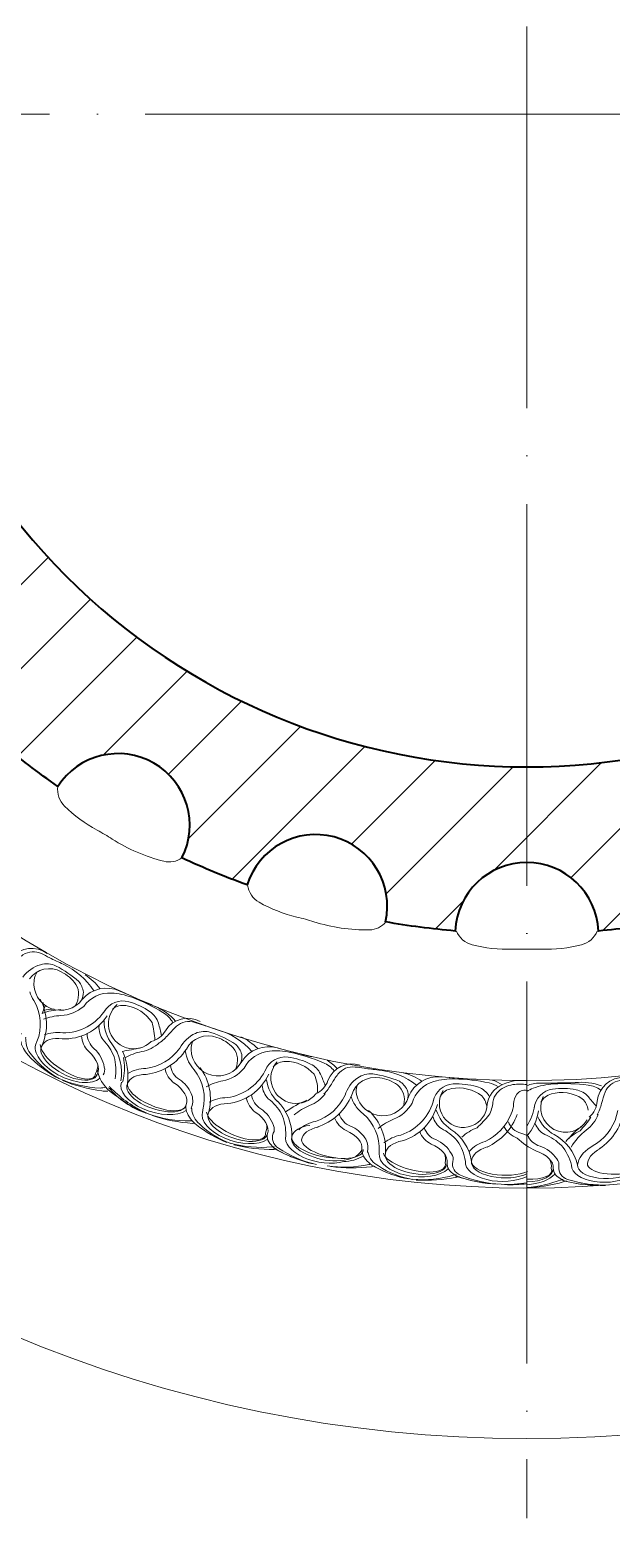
# Model space of a CAD drawing. Header units: millimetres. Extents: x 542654 to 551203, y 315718 to 321804.
# Drawn here: x 548906.7 to 549089.6, y 319185.5 to 319653.3 of the extents above; entities that cross this region are included whole.
import ezdxf

# ---------------------------------------------------------------- set-up
doc = ezdxf.new("R2010")
doc.units = ezdxf.units.MM
doc.linetypes.add('ACAD_ISO04W100', pattern=[30, 24, -3, 0, -3])
doc.layers.add('cad-block.com', color=250, linetype='Continuous')

msp = doc.modelspace()

# ---------------------------------------------------------------- hatches: boundary and pattern name
at = {"layer": 'cad-block.com', "true_color": 0x000000}
h = msp.add_hatch(dxfattribs=at)
h.set_pattern_fill('ANSI31', color=18, scale=150, style=0)
h.set_pattern_definition([(45, (-1130289.928, -83077.777), (-13.25825215, 13.25825215), [])])
edge = h.paths.add_edge_path()
edge.add_line((549063.07, 319861.9), (549063.07, 319831.87))
edge.add_arc((549063.07, 319626.77), 205.1, 90, 180)
edge.add_arc((549063.07, 319626.77), 205.1, 180, 270)
edge.add_arc((549063.07, 319626.77), 205.1, 270, 360)
edge.add_line((549268.17, 319626.77), (549298.21, 319626.77))
edge.add_arc((549320.75, 319626.77), 22.54, 180, 267.4934)
edge.add_arc((549060.23, 319627.14), 260.54, 350.0929, 354.9598, ccw=False)
edge.add_arc((549311.97, 319560.32), 22.54, 77.4026, 252.7016)
edge.add_arc((549059.79, 319628.13), 261.23, 335.0549, 340.0042, ccw=False)
edge.add_arc((549285.88, 319498.15), 22.54, 61.4709, 238.5379)
edge.add_arc((549063.27, 319626.62), 257.43, 319.9958, 324.9905, ccw=False)
edge.add_arc((549245.23, 319444.52), 22.54, 47.4916, 222.4785)
edge.add_arc((549063.07, 319626.77), 257.67, 304.9273, 309.9719, ccw=False)
edge.add_arc((549191.65, 319403.31), 22.54, 32.764, 207.0672)
edge.add_arc((549063.07, 319626.77), 257.67, 289.958, 294.9039, ccw=False)
edge.add_arc((549129.51, 319377.86), 22.54, 17.3263, 192.5624)
edge.add_arc((549063.07, 319626.77), 257.67, 275.0131, 279.9308, ccw=False)
edge.add_arc((549063.07, 319369.1), 22.54, 2.5066, 90)
edge.add_arc((549063.07, 319369.1), 22.54, 90, 177.4934)
edge.add_arc((549063.07, 319626.77), 257.67, 260.0692, 264.9869, ccw=False)
edge.add_arc((548996.64, 319377.86), 22.54, 347.4376, 522.6737)
edge.add_arc((549063.07, 319626.77), 257.67, 245.0961, 250.042, ccw=False)
edge.add_arc((548934.5, 319403.31), 22.54, 332.9328, 507.236)
edge.add_arc((549063.07, 319626.77), 257.67, 230.0281, 235.0727, ccw=False)
edge.add_arc((548880.92, 319444.52), 22.54, 317.5215, 492.5084)
edge.add_arc((549062.88, 319626.62), 257.43, 215.0095, 220.0042, ccw=False)
edge.add_arc((548840.27, 319498.15), 22.54, 301.4621, 478.5291)
edge.add_arc((549066.36, 319628.13), 261.23, 199.9958, 204.9451, ccw=False)
edge.add_arc((548814.18, 319560.32), 22.54, 287.2984, 462.5974)
edge.add_arc((549065.92, 319627.14), 260.54, 185.0402, 189.9071, ccw=False)
edge.add_arc((548805.4, 319626.77), 22.54, 272.5066, 360)
edge.add_arc((548805.4, 319626.77), 22.54, 0, 87.4934)
edge.add_arc((549065.92, 319626.4), 260.54, 170.0929, 174.9598, ccw=False)
edge.add_arc((548814.18, 319693.22), 22.54, 257.4026, 432.7016)
edge.add_arc((549066.36, 319625.41), 261.23, 155.0549, 160.0042, ccw=False)
edge.add_arc((548840.27, 319755.38), 22.54, 241.4709, 418.5379)
edge.add_arc((549062.88, 319626.92), 257.43, 139.9958, 144.9905, ccw=False)
edge.add_arc((548880.92, 319809.02), 22.54, 227.4916, 402.4785)
edge.add_arc((549063.07, 319626.77), 257.67, 124.9273, 129.9719, ccw=False)
edge.add_arc((548934.5, 319850.23), 22.54, 212.764, 387.0672)
edge.add_arc((549063.07, 319626.77), 257.67, 109.958, 114.9039, ccw=False)
edge.add_arc((548996.64, 319875.68), 22.54, 197.3263, 372.5624)
edge.add_arc((549063.07, 319626.77), 257.67, 95.0131, 99.9308, ccw=False)
edge.add_arc((549063.07, 319884.44), 22.54, 182.5066, 270)

# ---------------------------------------------------------------- linework, layer by layer
at = {"layer": 'cad-block.com', "color": 18, "linetype": 'ACAD_ISO04W100', "lineweight": 15, "ltscale": 5, "true_color": 0x000000}
for points in [[(549063.07, 320104.68), (549063.07, 319185.55)], [(549063.07, 319626.77), (548611.72, 319626.77)], [(549063.07, 319626.77), (548611.72, 319626.77)], [(549063.07, 319626.77), (549528.56, 319626.77)]]:
    msp.add_lwpolyline(points, dxfattribs=at)
at = {"layer": 'cad-block.com', "color": 18, "lineweight": 40, "true_color": 0x000000}
for points in [[(549063.07, 319831.87, 0.414214), (548857.98, 319626.77, 0.414214), (549063.07, 319421.67, 0.414214), (549268.17, 319626.77)], [(549107.51, 319372.96, -0.021461), (549085.59, 319370.08, 0.401457), (549063.07, 319391.63, 0.401457), (549040.56, 319370.08, -0.021461), (549018.64, 319372.96, 0.959268), (548975.12, 319384.57, -0.021584), (548954.57, 319393.06, 0.951482), (548915.55, 319415.51, -0.022015), (548897.54, 319429.3, 0.957182), (548865.69, 319461.13, -0.021797), (548852.03, 319478.93, 0.974726), (548829.5, 319517.96, -0.021599), (548820.88, 319538.8, 0.959795), (548809.27, 319582.32, -0.021239), (548806.39, 319604.25, 0.401457), (548827.94, 319626.77, 0.401457), (548806.39, 319649.28, -0.021239), (548809.27, 319671.22, 0.959795)]]:
    msp.add_lwpolyline(points, format="xyb", dxfattribs=at)
at = {"layer": 'cad-block.com', "color": 18, "lineweight": 15, "true_color": 0x000000}
for points in [[(548915.55, 319415.51, 0.235986), (548917.65, 319409.36, 0.07141), (548927.9, 319401.8, -0.018971), (548932.69, 319398.99, 0.08082), (548948.91, 319392, 0.218698), (548954.57, 319393.06, -4.897117)], [(548975.25, 319384.52, 0.235986), (548978.88, 319379.13, 0.07141), (548990.73, 319374.48, -0.018971), (548996.09, 319373.01, 0.08082), (549013.57, 319370.45, 0.218698), (549018.76, 319372.94, -4.897117)], [(549040.94, 319370.05, 0.235986), (549045.84, 319365.77, 0.07141), (549058.49, 319364.36, -0.015641), (549063.07, 319364.36, -0.015641)], [(549085.21, 319370.05, -0.235986), (549080.31, 319365.77, -0.07141), (549067.66, 319364.36, 0.015641), (549063.07, 319364.36, 0.015641)], [(548896.01, 319359, 0.191456), (548900.97, 319361.71, -0.402427), (548912.16, 319363, 0.069687)], [(548926.89, 319351.29, 0.14286), (548917.19, 319359.63, -0.003114), (548912.99, 319361.71, 0.001263), (548910.46, 319362.98, 0.269297), (548904.6, 319362.6, 0.032055), (548901.68, 319360.35, -0.066973), (548898.44, 319358.21, -14.793123)], [(548904.57, 319355.59, -0.167679), (548910.14, 319359.51, -0.185084), (548915.01, 319359.09, -0.066584), (548922.17, 319354.2, -0.127223), (548923.59, 319350.87, -0.13935), (548922.97, 319348.32, -1.947991)], [(548906.61, 319355.04, -0.381697), (548916.65, 319357.26, -0.122512), (548921.25, 319353.29, -0.285423), (548921.07, 319346.79, -0.437676)], [(548908.08, 319354.64, -0.148154), (548909.11, 319357.27, -0.438262)], [(548928.88, 319351.92, 0.081084), (548924.15, 319356.36, 0.380747)], [(548908.99, 319335.38, 0.234103), (548908.03, 319348.21, -0.067828), (548906.72, 319351.03, -0.067828)], [(548910.6, 319334.16, 0.231733), (548909.99, 319348.67, -0.066571), (548909.99, 319348.67)], [(548923.27, 319348.64, -0.330572), (548935.01, 319351.24, 0.00887), (548945.21, 319346.89, -0.170453)], [(548923.69, 319346.42, -0.258136), (548932.41, 319350.6, -0.074156), (548938.8, 319349.26, -0.047841), (548948.63, 319344.51, -0.127083), (548951.78, 319341.24, -0.095913)], [(548948.17, 319337.19, 0.014065), (548947.2, 319341.14, 0.168169), (548944.58, 319344.7, 0.080639), (548937.88, 319347.87, 0.343741), (548930.17, 319344.78)], [(548916.45, 319345.38, 0.07743), (548910.63, 319344.22)], [(548911.02, 319345.17, 0.120962), (548910.93, 319347.58, -1.326627)], [(548911.02, 319345.17, -0.07015), (548914.44, 319345.51, -19.622148)], [(548923.69, 319346.42, -0.172942), (548916.53, 319343.52, 0.080911), (548911.05, 319342.38)], [(548930.63, 319345.46, 0.042276), (548930.63, 319345.46, -0.260309), (548917.08, 319338.08, 0.123631), (548911.24, 319337.46)], [(548931.07, 319343.44, -0.266872), (548916.93, 319336.21), (548916.93, 319336.21)], [(548946.12, 319335.79, 0.050218), (548945.18, 319341.36, 0.216881), (548936.92, 319346.66, 0.210677), (548932.82, 319345.6, 0.004601)], [(548952.6, 319341.74, 0.105571), (548946.06, 319346.51, 0.829552)], [(548933.24, 319330.59, 0.097391), (548929.82, 319335.85, -0.177785), (548928.52, 319340.28, -52748.141496)], [(548944.93, 319335.35, 0.191456), (548949.44, 319338.76, -0.402427), (548960.33, 319341.67, 0.069687)], [(548976.6, 319332.23, 0.14286), (548965.79, 319339.06, -0.003114), (548961.33, 319340.51, 0.001263), (548958.64, 319341.39, 0.269297), (548952.9, 319340.17, 0.032055), (548950.34, 319337.52, -0.066973), (548947.44, 319334.93, -14.793123)], [(548953.9, 319333.23, -0.167679), (548958.84, 319337.92, -0.185084), (548963.71, 319338.21, -0.066584), (548971.51, 319334.42, -0.127223), (548973.4, 319331.33, -0.13935), (548973.16, 319328.72, -1.947991)], [(548904.05, 319337.95, 0.160145), (548903.82, 319335.66, 0.142486), (548906.25, 319331.07, 0.07532), (548914.97, 319324.18, 0.065451)], [(548905.53, 319336.72, 0.375012), (548905.54, 319336.19, 0.214877), (548907.28, 319331.16, 0.107511), (548916.12, 319323.67, 0.071007)], [(548908.74, 319334.81, 0.076886), (548908.99, 319335.38, 0.711485)], [(548925.16, 319332.3, 0.165719), (548925.16, 319332.3, -0.184944), (548923.04, 319337.19)], [(548930.18, 319327.32, 0.167244), (548927.01, 319333.11, -0.221723), (548924.78, 319337.9, -0.21466)], [(548935.41, 319322.98, 0.211881), (548932.54, 319334.63, 0.145453)], [(548947.47, 319334.94, -0.137047), (548941.93, 319332.19, 0.081294), (548936.65, 319330.26)], [(548955.99, 319332.98, -0.381697), (548965.6, 319336.64, -0.122512), (548970.73, 319333.38, -0.285423), (548971.5, 319326.93, -0.437676)], [(548957.5, 319332.8, -0.148154), (548958.14, 319335.56, -0.438262)], [(548978.48, 319333.14, 0.081084), (548973.15, 319336.85, 0.380747)], [(548973.4, 319329.08, -0.330572), (548984.64, 319333.36, 0.00887), (548995.37, 319330.55, -0.170453)], [(548933.58, 319323.62, 0.115094), (548933.24, 319330.59, 0.113469)], [(548933.24, 319330.59, 0.000004), (548933.24, 319330.59, 0.000004)], [(548935.11, 319330.58, 0.000004), (548935.11, 319330.58, 0.000004)], [(548937.42, 319322.07, 0.145453), (548935.87, 319332.28, 0.145453)], [(548936.19, 319323.78, 0.091119), (548936.23, 319330.29, 0.091119)], [(548953.9, 319333.23, -0.203444), (548943.28, 319326.89, 0.142365), (548937.58, 319325.3)], [(548955.99, 319332.98, -0.220912), (548943.39, 319325.02), (548943.39, 319325.02)], [(548961.21, 319313.87, 0.234103), (548958.39, 319326.44, -0.067828), (548956.69, 319329.03, -0.067828)], [(548974.14, 319326.94, -0.258136), (548982.16, 319332.35, -0.074156), (548988.68, 319331.96, -0.047841), (548999.1, 319328.69, -0.121634), (549002.52, 319326.11, -0.095913)], [(548999.69, 319321.47, 0.012713), (548998.17, 319325.14, 0.168169), (548995.07, 319328.28, 0.080639), (548987.97, 319330.45, 0.343741), (548980.8, 319326.27)], [(548997.11, 319319.09, 0.164489), (548996.15, 319325.07, 0.216881), (548987.2, 319329.11, 0.210677), (548983.29, 319327.46, 0.004601)], [(549003.4, 319326.83, 0.106907), (549000.28, 319329.4)], [(548927.4, 319325.31, 0.150462), (548928.12, 319328.1, -1140.797871)], [(548927.97, 319326.65, 0.19572), (548932.02, 319319.7, 0.063787), (548943.21, 319312.84, 0.065451)], [(548928.01, 319325.08, 0.0002), (548928.01, 319325.08, 0.0002)], [(548930.18, 319327.32, -0.243056), (548929.8, 319324.89, -0.467619)], [(548952.2, 319322.28, 0.132314), (548952.2, 319322.28, -0.187603), (548949.29, 319326.88)], [(548957.52, 319318.98, 0.150244), (548953.81, 319323.43, -0.25156), (548951.04, 319327.92, -0.21133)], [(548962.98, 319312.91, 0.231733), (548960.26, 319327.17, -0.066571), (548960.26, 319327.17)], [(548974.14, 319326.94, -0.172942), (548967.48, 319323.03, 0.080911), (548962.23, 319321.11)], [(548981.15, 319327.01, 0.042276), (548981.15, 319327.01, -0.260309), (548968.82, 319317.73, 0.123631), (548963.13, 319316.27)], [(548981.88, 319325.07, -0.266872), (548968.94, 319315.86), (548968.94, 319315.86)], [(548996.71, 319318.88, 0.191456), (549000.51, 319323.07, -0.402427), (549010.67, 319327.94, 0.069687)], [(549028.41, 319321.67, 0.14286), (549016.53, 319326.38, -0.003114), (549011.88, 319326.98, 0.001263), (549009.07, 319327.35, 0.269297), (549003.65, 319325.09, 0.032055), (549001.62, 319322.01, -0.066973), (548999.26, 319318.93, -14.793123)], [(549005.91, 319318.46, -0.167679), (549009.9, 319323.97, -0.185084), (549014.64, 319325.16, -0.066584), (549023, 319322.88, -0.127223), (549025.43, 319320.2, -0.13935), (549025.68, 319317.58, -1.947991)], [(549030.09, 319322.91, 0.081084), (549024.17, 319325.57, 0.380747)], [(549025.85, 319317.98, -0.330572), (549036.11, 319324.27, 0.00887), (549047.17, 319323.48, -0.170453)], [(549113.25, 319322.64, 0.138787), (549099.78, 319324.13, -0.003114), (549095.14, 319323.46, 0.001263), (549092.34, 319323.07, 0.269297), (549087.73, 319319.43, 0.032055), (549086.6, 319315.92, -0.066973), (549085.15, 319312.32, -14.793123)], [(548930.59, 319321.02, -0.075445), (548928.85, 319320.74, -0.09277), (548916.03, 319323.72)], [(548931.33, 319319.76, -0.0553), (548929.37, 319319.84, -0.065325), (548916.98, 319323.14, -0.065451)], [(548931.53, 319320.85, 0.018668), (548932.01, 319320.35, 0.138496), (548944.28, 319312.54)], [(548931.76, 319321.31, 0.084136), (548933.03, 319319.94, 0.090657), (548944.28, 319312.54)], [(548935.86, 319322.62, 0.086243), (548936.19, 319323.78)], [(548985.9, 319312.68, 0.097391), (548981.75, 319317.38, -0.177785), (548979.82, 319321.57, -52748.141496)], [(549008.02, 319318.6, -0.381697), (549016.79, 319323.97, -0.122512), (549022.44, 319321.71, -0.285423), (549024.38, 319315.52, -0.437676)], [(549009.53, 319318.7, -0.148154), (549009.66, 319321.52, -0.438262)], [(549026.97, 319316.02, -0.258136), (549033.85, 319322.81, -0.074156), (549040.34, 319323.63, -0.047841), (549051.18, 319322.35, -0.095913), (549054.12, 319321.09, -0.095913)], [(549051.35, 319318.02, 0.034218), (549050.93, 319318.69, 0.168169), (549047.29, 319321.2, 0.080639), (549039.92, 319322.02, 0.343741), (549033.64, 319316.59)], [(549050.49, 319314.48, 0.174124), (549048.95, 319318.25, 0.216881), (549039.4, 319320.56, 0.210677), (549035.87, 319318.22, 0.004601)], [(549050.49, 319314.66, -0.258272), (549054.43, 319321.28, -0.163631), (549063.07, 319323.07, 1.063729)], [(549051.17, 319312.18, 0.100511), (549052.43, 319316.33, -0.161914), (549053.67, 319319.14, -0.175038), (549058.72, 319321.83, -0.071203), (549063.07, 319321.83, 0.071203)], [(549055.3, 319321.75, 0.075703), (549052.21, 319323.26)], [(549058.13, 319312.64, 0.098759), (549058.92, 319315.73, -0.132207), (549059.92, 319318.77, -0.326934), (549063.07, 319319.95, -3.000673)], [(549063.07, 319321.44, -0.105415), (549067.19, 319322.3, 0.00887), (549078.28, 319322.47)], [(549063.07, 319319.64, -0.056337), (549065.07, 319320.66, -0.074156), (549071.46, 319322.03, -0.047841), (549082.37, 319321.68, -0.121634), (549086.36, 319320.11)], [(549084.94, 319315.09, -0.013663), (549082.43, 319318.01, 0.168169), (549078.6, 319320.2, 0.080639), (549071.18, 319320.39, 0.343741), (549065.39, 319314.44)], [(549086.53, 319321.43, 0.10758), (549078.28, 319322.47)], [(549082.7, 319311.59, 0.191456), (549085.24, 319316.64, -0.402427), (549093.73, 319324.06, 0.069687)], [(548955.95, 319315.7, 0.160145), (548956.06, 319313.4, 0.142486), (548959.13, 319309.22, 0.07532), (548968.76, 319303.67, 0.065451)], [(548957.52, 319318.98, -0.207831), (548957.6, 319314.7, -0.467619)], [(548977.66, 319313.19, 0.165719), (548977.66, 319313.19, -0.184944), (548974.84, 319317.72)], [(548983.35, 319308.99, 0.167244), (548979.37, 319314.26, -0.221723), (548976.46, 319318.67, -0.21466)], [(548989.16, 319305.46, 0.211881), (548984.62, 319316.57, 0.145453)], [(548999.66, 319318.95, -0.137047), (548994.73, 319315.22, 0.081294), (548989.9, 319312.34)], [(549005.91, 319318.46, -0.203444), (548996.65, 319310.26, 0.142365), (548991.34, 319307.65)], [(549008.02, 319318.6, -0.220912), (548997.1, 319308.44), (548997.1, 319308.44)], [(549026.97, 319316.02, -0.172942), (549021.15, 319310.94, 0.080911), (549016.35, 319308.08)], [(549033.85, 319317.38, 0.042276), (549033.85, 319317.38, -0.260309), (549023.44, 319305.97, 0.123631), (549018.13, 319303.49)], [(549034.93, 319315.61, -0.266872), (549023.91, 319304.16), (549023.91, 319304.16)], [(549065.53, 319315.24), (549065.53, 319315.24, -0.110236), (549063.07, 319308.8, -0.110236)], [(549082.36, 319313.78, 0.174124), (549080.5, 319317.4, 0.216881), (549070.79, 319318.89, 0.210677), (549067.48, 319316.26, 0.004601)], [(548957.79, 319310.48, -0.020326), (548957.26, 319310.46, -0.093407), (548944.28, 319312.54)], [(548958.59, 319309.67, -0.01773), (548957.9, 319309.65, -0.065459), (548945.35, 319312.09, -0.065459)], [(548957.6, 319314.7, 0.375012), (548957.68, 319314.18, 0.214877), (548960.14, 319309.46, 0.107511), (548969.98, 319303.33, 0.071007)], [(548961.05, 319313.27, 0.076886), (548961.21, 319313.87, 0.711485)], [(548987.26, 319305.83, 0.115094), (548985.9, 319312.68, 0.113469)], [(548985.9, 319312.68, 0.000004), (548985.9, 319312.68, 0.000004)], [(548988.33, 319312.38, 0.000004), (548988.33, 319312.38, 0.000004)], [(549006.28, 319307.38, 0.132314), (549006.28, 319307.38, -0.187603), (549002.56, 319311.36)], [(549012.12, 319305.12, 0.150244), (549007.64, 319308.8, -0.25156), (549004.09, 319312.71, -0.21133)], [(549016.68, 319300.78, 0.234103), (549011.59, 319312.61, -0.067828), (549009.44, 319314.84, -0.067828)], [(549018.6, 319300.16, 0.231733), (549013.29, 319313.67, -0.066571), (549013.29, 319313.67)], [(549041.17, 319304.17, 0.097391), (549036.22, 319308.03, -0.177785), (549033.55, 319311.79, -52748.141496)], [(549051.17, 319312.18, -0.02501), (549047.43, 319308.27, 0.086664), (549042.62, 319305.31)], [(549058.13, 319312.64, -0.195532), (549049.94, 319303.97, 0.142365), (549044.93, 319300.83)], [(549060.04, 319312.44, -0.205239), (549050.57, 319302.21), (549050.57, 319302.21)], [(549066.76, 319313.58, -0.139443), (549063.07, 319305.67, -0.139443)], [(549083.24, 319311.55, -0.02501), (549079.84, 319307.33, 0.086664), (549075.3, 319303.97)], [(549085.53, 319312.45, -0.137047), (549081.78, 319307.53, 0.095998), (549077, 319302.16)], [(549091.68, 319313.65, -0.203444), (549084.96, 319303.27, 0.053766), (549083.03, 319302.07)], [(549093.67, 319314.35, -0.220912), (549085.88, 319301.64), (549085.88, 319301.64)], [(548980.89, 319306.6, 0.150462), (548981.2, 319309.46, -1140.797871)], [(548981.52, 319306.56, 0.154889), (548981.64, 319304.31, 0.162419), (548984.89, 319301.13, 0.070806), (548993.09, 319297.8, 0.039582)], [(548981.53, 319306.46, 0.0002), (548981.53, 319306.46, 0.0002)], [(548983.33, 319306.53, 0.37953), (548984.93, 319301.88, 0.093177), (548996.97, 319296.7)], [(548983.35, 319308.99, -0.243056), (548983.33, 319306.53, -0.467619)], [(549032.97, 319303.15, 0.165719), (549032.97, 319303.15, -0.184944), (549029.37, 319307.08)], [(549039.34, 319300.08, 0.167244), (549034.46, 319304.52, -0.221723), (549030.78, 319308.32, -0.21466)], [(549045.7, 319297.68, 0.211881), (549039.19, 319307.76, 0.145453)], [(549060.01, 319305.03, 0.132314), (549060.01, 319305.03, -0.187603), (549055.9, 319308.6)], [(549063.67, 319305.48, 0.068616), (549061.22, 319306.59, -0.25156), (549057.28, 319310.11)], [(549072.49, 319298.48, 0.167244), (549067.24, 319302.49, -0.221723), (549063.25, 319305.96, -0.21466)], [(549073.96, 319302.71, 0.097391), (549068.7, 319306.13, -0.177785), (549065.71, 319309.65, -52748.141496)], [(549079.02, 319296.63, 0.211881), (549071.67, 319306.12, 0.145453)], [(548983.62, 319302.32, -0.024119), (548983, 319302.29, -0.09277), (548969.88, 319303.37)], [(548984.43, 319301.51, -0.020284), (548983.64, 319301.48, -0.065325), (548970.9, 319302.93, -0.065451)], [(548983.38, 319301.92, 0.018642), (548983.96, 319301.54, 0.065451), (548995.87, 319296.88, 0.065451)], [(549011.17, 319301.61, 0.160145), (549011.71, 319299.37, 0.142486), (549015.5, 319295.83, 0.07532), (549025.99, 319292.16, 0.065451)], [(549012.12, 319305.12, -0.207831), (549012.98, 319300.93, -0.467619)], [(549012.98, 319300.93, 0.375012), (549013.15, 319300.43, 0.214877), (549016.44, 319296.25, 0.107511), (549027.24, 319292.04, 0.071007)], [(549043.77, 319297.69, 0.115094), (549041.17, 319304.17, 0.113469)], [(549041.17, 319304.17, 0.000004), (549041.17, 319304.17, 0.000004)], [(549065.88, 319300.99), (549065.88, 319300.99, -0.072433), (549060.01, 319305.03, -0.116122)], [(549077.1, 319296.48, 0.115094), (549073.96, 319302.71, 0.113469)], [(549073.96, 319302.71, 0.000004), (549073.96, 319302.71, 0.000004)], [(549076.38, 319303.07, 0.000004), (549076.38, 319303.07, 0.000004)], [(549013.94, 319296.81, -0.020326), (549013.43, 319296.7, -0.093407), (549000.29, 319296.34)], [(549005.48, 319297.62, 0.118076), (549011.71, 319299.37, -0.25983)], [(549016.63, 319300.16, 0.076886), (549016.68, 319300.78, 0.711485)], [(549037.37, 319297.28, 0.150462), (549037.14, 319300.14, -1140.797871)], [(549037.99, 319297.35, 0.154889), (549038.53, 319295.16, 0.162419), (549042.31, 319292.63, 0.070806), (549050.98, 319290.88, 0.039582)], [(549038.02, 319297.25, 0.0002), (549038.02, 319297.25, 0.0002)], [(549039.34, 319300.08, -0.243056), (549039.78, 319297.66, -0.467619)], [(549039.78, 319297.66, 0.37953), (549042.21, 319293.38, 0.093177), (549055, 319290.51)], [(549070.76, 319295.52, 0.150462), (549070.28, 319298.36, -1140.797871)], [(549072.49, 319298.48, -0.243056), (549073.13, 319296.1, -0.467619)], [(549014.89, 319296.16, -0.01773), (549014.21, 319296.02, -0.065459), (549001.42, 319296.1, -0.065459)], [(549040.84, 319293.57, -0.024119), (549040.23, 319293.43, -0.09277), (549027.14, 319292.06)], [(549041.78, 319292.92, -0.020284), (549041.01, 319292.75, -0.065325), (549028.23, 319291.82, -0.065451)], [(549040.68, 319293.13, 0.018642), (549041.32, 319292.86, 0.065451), (549053.89, 319290.49, 0.065451)], [(549075.53, 319291.55, -0.020284), (549074.78, 319291.32, -0.065325), (549062.12, 319289.3, -0.065451)], [(549074.53, 319292.12, -0.024119), (549073.94, 319291.93, -0.078248), (549063.07, 319289.52, -0.078248)], [(549071.37, 319295.64, 0.154889), (549072.09, 319293.51, 0.162419), (549076.08, 319291.31, 0.070806), (549084.87, 319290.31, 0.039582)], [(549071.41, 319295.55, 0.0002), (549071.41, 319295.55, 0.0002)], [(549073.13, 319296.1, 0.37953), (549075.92, 319292.05, 0.093177), (549088.91, 319290.29)], [(549074.41, 319291.67, 0.018642), (549075.07, 319291.46, 0.065451), (549087.79, 319290.16, 0.065451)], [(549063.13, 319291, -0.057586), (549055, 319290.51)], [(549063.12, 319290.65, -0.035612), (549056.15, 319290.39)]]:
    msp.add_lwpolyline(points, format="xyb", dxfattribs=at)
for points in [[(548911.02, 319345.17), (548910.63, 319344.22)], [(548911.02, 319345.17), (548911.53, 319346.5)]]:
    msp.add_lwpolyline(points, dxfattribs=at)
for centre, radius, start, end in [((549063.07, 319626.77), 416.2, 90, 180), ((549063.07, 319626.77), 337.45, 90, 180), ((549063.07, 319626.77), 303.7, 90, 180), ((549063.07, 319626.77), 416.2, 180, 270), ((549063.07, 319626.77), 337.45, 180, 270), ((549063.07, 319626.77), 303.7, 180, 270), ((549063.07, 319626.77), 303.7, 270, 0), ((549063.07, 319626.77), 337.45, 270, 0), ((549063.07, 319626.77), 416.2, 270, 0), ((548916.44, 319353.6), 8.43, 172.8749, 323.9812), ((548939.38, 319340.97), 7.9, 130.6144, 314.6234), ((548941.65, 319341.64), 11.5, 179.1282, 217.5673), ((548916.44, 319447.22), 116.58, 279.5944, 282.4725), ((548967.06, 319334), 11.5, 187.5115, 205.5932), ((548965.93, 319332.99), 8.43, 181.256, 332.3623), ((548990.52, 319323.84), 7.94, 139.2642, 321.2954), ((548992.61, 319324.83), 11.5, 187.5093, 225.9483), ((549043.09, 319315.87), 7.53, 146.9672, 349.3422), ((549006.23, 319286), 33.27, 111.7175, 124.9038), ((549018.71, 319321.64), 11.5, 198.1645, 216.2462), ((549017.79, 319320.44), 8.43, 191.909, 343.0153), ((549075.26, 319314.66), 7.82, 154.0368, 329.796), ((549045.52, 319317.36), 11.5, 198.1623, 236.6014), ((549077.16, 319316.22), 11.5, 203.066, 241.5051), ((549094.36, 319290.06), 23.39, 126.2105, 140.5264)]:
    msp.add_arc(centre, radius, start, end, dxfattribs=at)
at = {"layer": 'cad-block.com', "color": 18, "lineweight": 15, "true_color": 0x000000, "extrusion": (0, 0, -1)}
for centre, major_axis, ratio, start_param, end_param in [((548919.16, 319329.88), (-10.36, 5.04), 0.523583, 3.345397, 6.262875), ((548919.16, 319329.35), (-8.7, 4.58), 0.469432, 3.083543, 6.341235), ((548918.71, 319329.89), (-8.44, 5.44), 0.383363, 2.916296, 6.057889), ((548918.89, 319329.18), (8.7, -4.58), 0.612911, -0.044481, -0.044423), ((548946.52, 319319.08), (-11.01, 3.38), 0.522762, 3.543527, 6.313658), ((548946.6, 319318.56), (-9.28, 3.27), 0.45019, 3.081068, 6.34371), ((548946.69, 319318.81), (-9.15, 3.71), 0.397635, 3.024538, 6.166131), ((548972.07, 319309.92), (-11.02, 3.35), 0.522, 3.557014, 6.283897), ((548972.15, 319309.4), (-9.28, 3.27), 0.469432, 3.083543, 6.341235), ((548971.63, 319309.86), (-9.14, 4.15), 0.383363, 2.916296, 6.057889), ((548971.91, 319309.18), (9.27, -3.26), 0.612911, -0.044481, -0.044423), ((548998.52, 319303.43), (11.3, -2.22), 0.522762, 0.808279, 3.172065), ((548998.65, 319302.92), (-9.57, 2.28), 0.45019, -1.452821, 0.060525), ((548998.71, 319303.18), (-9.55, 2.28), 0.39308, 4.151876, 6.283185), ((549001.88, 319302.95), (-9.68, 1.96), 0.397635, 3.024538, 6.166131), ((549001.45, 319302.68), (-9.82, 0.83), 0.482002, 3.225421, 5.233987), ((549028.09, 319298.9), (-11.45, 1.26), 0.522, 3.557014, 6.283897), ((549027.66, 319298.77), (-9.75, 2.39), 0.383363, 2.916296, 6.057889), ((549028.26, 319298.41), (-9.72, 1.49), 0.469432, 3.083543, 6.341235), ((549028.07, 319298.15), (9.72, -1.49), 0.612911, -0.044481, -0.044423), ((549055.27, 319297.41), (11.52, -0.1), 0.522762, 0.808279, 3.172065), ((549055.5, 319296.94), (-9.83, 0.48), 0.45019, 3.7872, 6.34371), ((549055.51, 319297.21), (-9.81, 0.48), 0.39308, 3.786762, 6.283185), ((549088.59, 319297.19), (11.48, 0.89), 0.522762, 0.808279, 3.172065), ((549088.85, 319296.73), (-9.83, -0.37), 0.45019, 3.7872, 6.34371), ((549091.96, 319297.63), (-9.85, -0.71), 0.397635, 3.024538, 6.166131), ((549060.96, 319296.17), (-9.92, 1.55), 0.383363, 2.916296, 4.437995), ((549061.59, 319295.87), (-9.82, 0.66), 0.469432, 3.083543, 4.529229), ((549061.37, 319296.34), (-11.52, 0.27), 0.522, 3.557014, 4.551467), ((549061.41, 319295.59), (9.81, -0.66), 0.612911, -0.044481, -0.044423)]:
    msp.add_ellipse(centre, major_axis=major_axis, ratio=ratio, start_param=start_param, end_param=end_param, dxfattribs=at)
at = {"layer": 'cad-block.com', "color": 18, "lineweight": 15, "true_color": 0x000000}
for centre, major_axis, ratio, start_param, end_param in [((548919.29, 319329.59), (-8.69, 4.58), 0.570546, -1.015776, 0), ((548919.29, 319329.59), (-8.69, 4.58), 0.570546, 3.141593, 4.300206), ((548946.69, 319318.81), (-9.26, 3.26), 0.570546, -1.015777, 0), ((548946.69, 319318.81), (-9.26, 3.26), 0.570546, 3.141593, 4.287134), ((548972.24, 319309.65), (-9.26, 3.26), 0.570546, -1.015776, 0), ((548972.24, 319309.65), (-9.26, 3.26), 0.570546, 3.141593, 4.300206), ((548998.71, 319303.18), (-9.55, 2.28), 0.570546, -1.015777, 0), ((549001.88, 319302.95), (-9.71, 1.49), 0.570546, -1.015777, 0), ((549001.49, 319302.95), (-9.71, 1.49), 0.570546, 3.141593, 4.287134), ((549028.3, 319298.67), (-9.71, 1.49), 0.570546, -1.015776, 0), ((549028.3, 319298.67), (-9.71, 1.49), 0.570546, 3.141593, 4.300206), ((549055.51, 319297.21), (-9.81, 0.48), 0.570546, -1.015777, 0), ((549061.61, 319296.13), (-9.8, 0.66), 0.570546, 3.141593, 4.300206), ((549088.84, 319297), (-9.75, -2.18), 0.699904, -1.095756, -0.257736), ((549091.96, 319297.63), (-9.75, -1.17), 0.570546, -1.015777, 0)]:
    msp.add_ellipse(centre, major_axis=major_axis, ratio=ratio, start_param=start_param, end_param=end_param, dxfattribs=at)

doc.saveas('drawing.dxf')
